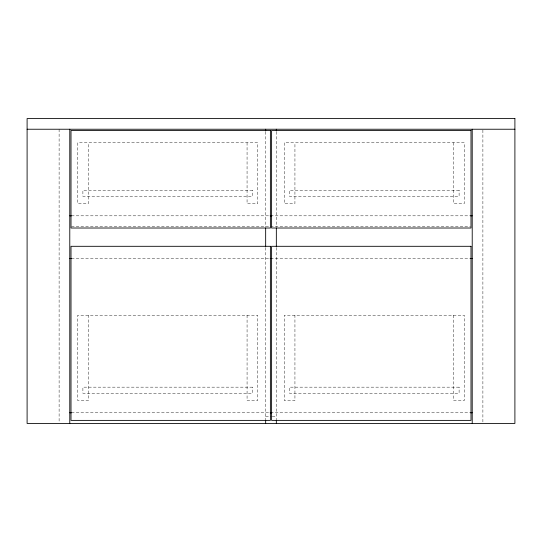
<?xml version="1.0" encoding="UTF-8"?>
<svg xmlns="http://www.w3.org/2000/svg" width="542" height="542" viewBox="0 0 542 542"><rect width="100%" height="100%" fill="white"/><g stroke="black" fill="none" stroke-linecap="round" stroke-linejoin="round"><path stroke-width="0.41" stroke-dasharray="2.71 2.03" d="M71.469 215.818L470.531 215.818M71.469 226.488L470.531 226.488M71.476 258.5L269.767 258.5M270.587 258.5L470.524 258.5M71.476 412.767L470.524 412.767M265.661 416.425L271.413 416.425M272.233 416.425L276.339 416.425M482.888 130.08L482.888 422.591M453.62 142.648L453.62 203.623L464.291 203.623L464.291 142.648L284.259 142.648L284.265 203.623L294.929 203.623L294.936 142.648M453.62 315.207L453.62 400.572L464.291 400.572L464.291 315.207L284.265 315.207L284.259 400.572L294.936 400.572L294.936 315.207M276.339 131.753L276.339 227.301M276.339 247.592L276.339 419.542M265.661 131.753L265.661 227.301M265.661 247.592L265.661 419.542M247.064 142.648L247.064 203.623L257.735 203.623L257.741 142.648L77.709 142.648L77.709 203.623L88.38 203.623L88.38 142.648M247.071 315.207L247.071 400.572L257.741 400.572L257.735 315.207L77.709 315.207L77.709 400.572L88.38 400.572L88.38 315.207M59.112 129.233L59.112 422.591M252.552 190.208L82.892 190.208L82.892 196.306L252.552 196.306L252.552 190.208M459.108 190.208L289.448 190.208L289.448 196.306L459.108 196.306L459.108 190.208M252.552 387.157L82.892 387.157L82.892 393.255L252.552 393.255L252.552 387.157M459.108 387.157L289.448 387.157L289.448 393.255L459.108 393.255L459.108 387.157"/><path stroke-width="0.81" d="M27.1 129.233L514.9 129.233M69.782 215.818L71.476 215.818M270.153 215.818L271.847 215.818M470.524 215.818L472.217 215.818M69.782 258.5L71.476 258.5M270.153 258.5L271.847 258.5M470.524 258.5L472.217 258.5M69.782 412.767L71.476 412.767M270.153 412.767L271.847 412.767M470.524 412.767L472.217 412.767M472.217 129.233L472.217 423.438M276.339 129.233L276.339 130.927M276.339 228.148L276.339 246.745M276.339 420.057L276.339 423.438M265.661 129.233L265.661 130.927M265.661 228.148L265.661 246.745M265.661 420.057L265.661 423.438M69.782 129.233L69.782 423.438M514.9 118.562L27.1 118.562L27.1 423.438L514.9 423.438L514.9 118.562M270.39 130.453L71.002 130.453L71.002 228.013L270.39 228.013L270.39 130.453M470.998 130.453L271.61 130.453L271.61 228.013L470.998 228.013L470.998 130.453M270.39 246.305L71.002 246.305L71.002 420.389L270.39 420.389L270.39 246.305M470.998 246.305L271.61 246.305L271.61 420.389L470.998 420.389L470.998 246.305"/></g></svg>
